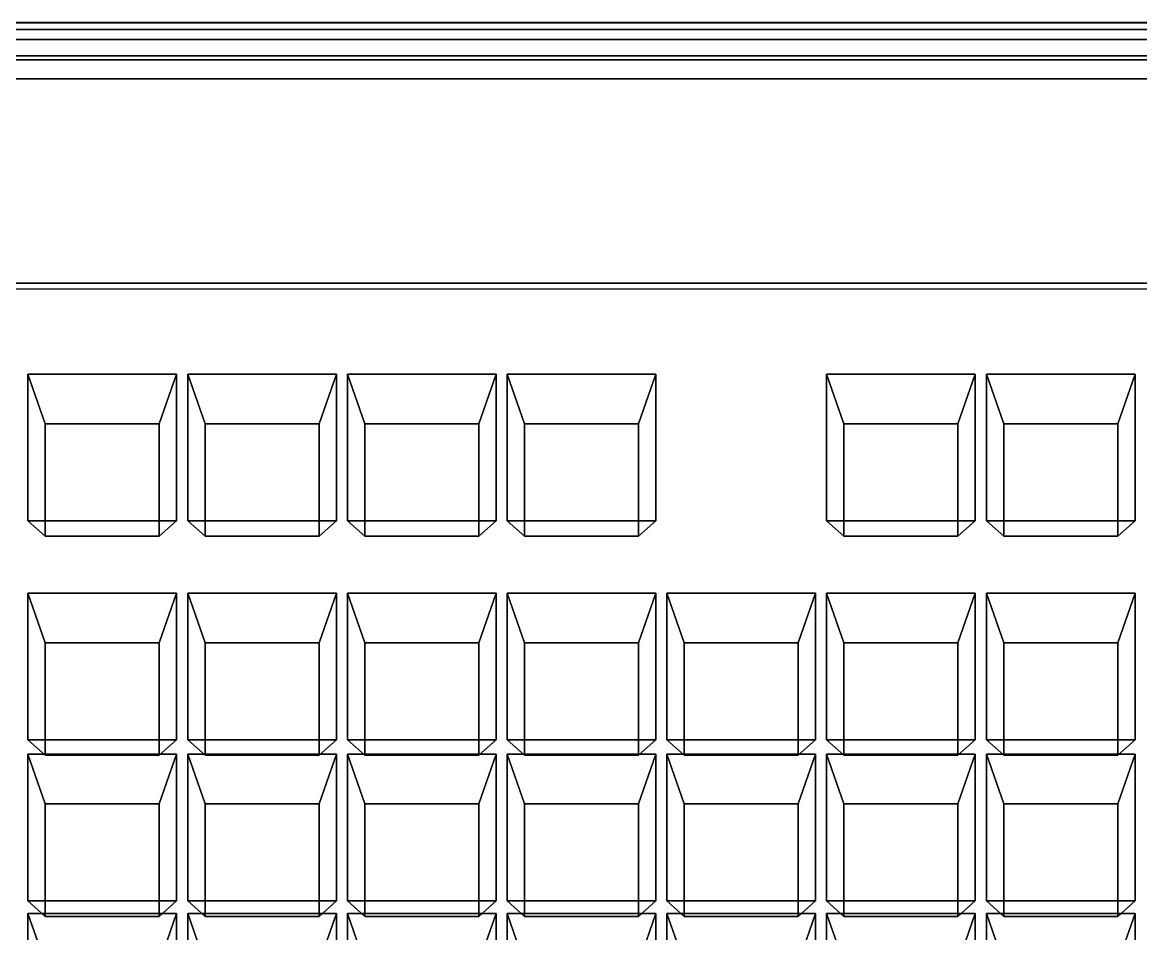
# Model space of a CAD drawing. Header units: millimetres. Extents: x 4513 to 24862, y 3359 to 11488.
# Drawn here: x 5564 to 5676.8, y 10961.8 to 11053.7 of the extents above; entities that cross this region are included whole.
import ezdxf

# ---------------------------------------------------------------- set-up
doc = ezdxf.new("R2010")
doc.units = ezdxf.units.MM

msp = doc.modelspace()

# ---------------------------------------------------------------- linework, layer by layer
for p, q in [((5931.56, 11053.57), (5481, 11053.57)), ((5932.4, 11051.9), (5481.84, 11051.9)), ((5481, 11026.79), (5931.56, 11026.79))]:
    msp.add_line(p, q)
for points, invisible_edges in [([(5931.9, 11052.93, 22.5), (5481.9, 11053.66, 16.95), (5481.9, 11052.93, 22.5)], 1), ([(5931.9, 11052.93, 22.5), (5931.9, 11053.66, 16.95), (5481.9, 11053.66, 16.95)], 12), ([(5931.9, 11053.66, 16.95), (5921.9, 11050.27, 16.95), (5481.9, 11053.66, 16.95)], 3), ([(5481.9, 11053.66, 16.95), (5921.9, 11050.27, 16.95), (5491.9, 11050.27, 16.95)], 13), ([(5931.9, 11051.94, 24.89), (5931.9, 11052.93, 22.5), (5481.9, 11051.94, 24.89)], 2), ([(5931.9, 11052.93, 22.5), (5481.9, 11052.93, 22.5), (5481.9, 11051.94, 24.89)], 12), ([(5481.9, 11049.88, 26.46), (5931.9, 11051.94, 24.89), (5481.9, 11051.94, 24.89)], 1), ([(5481.9, 11049.88, 26.46), (5931.9, 11049.88, 26.46), (5931.9, 11051.94, 24.89)], 12), ([(5931.9, 11049.88, 26.46), (5481.9, 11049.88, 26.46), (5481.9, 11047.97, 26.85)], 12), ([(5481.9, 11047.97, 26.85), (5931.9, 11047.97, 26.85), (5931.9, 11049.88, 26.46)], 12), ([(5921.9, 11050.27, 16.95), (5921.9, 11050.27, 1.85), (5491.9, 11050.27, 16.95)], 2), ([(5921.9, 11050.27, 1.85), (5491.9, 11050.27, 1.85), (5491.9, 11050.27, 16.95)], 12), ([(5491.9, 10902.82, 1.85), (5491.9, 11050.27, 1.85), (5921.9, 11050.27, 1.85)], 12), ([(5921.9, 11050.27, 1.85), (5921.9, 10902.82, 1.85), (5491.9, 10902.82, 1.85)], 12), ([(5931.9, 11027.35, 26.85), (5931.9, 11047.97, 26.85), (5481.9, 11027.35, 26.85)], 2), ([(5931.9, 11047.97, 26.85), (5481.9, 11047.97, 26.85), (5481.9, 11027.35, 26.85)], 12), ([(5931.9, 11027.35, 26.85), (5481.9, 11027.35, 26.85), (5481.9, 10907.22, 12.28)], 12), ([(5481.9, 10907.22, 12.28), (5931.9, 10907.22, 12.28), (5931.9, 11027.35, 26.85)], 12), ([(5564.53, 11018.19, 13.38), (5579.53, 11018.19, 13.38), (5564.53, 11003.4, 10.91)], 2), ([(5564.53, 11003.4, 10.91), (5579.53, 11018.19, 13.38), (5579.53, 11003.4, 10.91)], 1), ([(5564.53, 11018.19, 13.38), (5566.28, 11013.18, 32.82), (5579.53, 11018.19, 13.38)], 2), ([(5564.53, 11018.19, 13.38), (5564.53, 11003.4, 10.91), (5566.28, 11001.84, 30.93)], 12), ([(5566.28, 11001.84, 30.93), (5566.28, 11013.18, 32.82), (5564.53, 11018.19, 13.38)], 12), ([(5566.28, 11013.18, 32.82), (5577.78, 11013.18, 32.82), (5579.53, 11018.19, 13.38)], 12), ([(5579.53, 11018.19, 13.38), (5577.78, 11013.18, 32.82), (5579.53, 11003.4, 10.91)], 2), ([(5595.65, 11018.19, 13.38), (5595.65, 11003.4, 10.91), (5580.65, 11003.4, 10.91)], 12), ([(5595.65, 11018.19, 13.38), (5580.65, 11003.4, 10.91), (5580.65, 11018.19, 13.38)], 1), ([(5580.65, 11018.19, 13.38), (5580.65, 11003.4, 10.91), (5582.4, 11001.84, 30.93)], 12), ([(5582.4, 11001.84, 30.93), (5582.4, 11013.18, 32.82), (5580.65, 11018.19, 13.38)], 12), ([(5595.65, 11018.19, 13.38), (5580.65, 11018.19, 13.38), (5582.4, 11013.18, 32.82)], 12), ([(5582.4, 11013.18, 32.82), (5593.9, 11013.18, 32.82), (5595.65, 11018.19, 13.38)], 12), ([(5595.65, 11003.4, 10.91), (5595.65, 11018.19, 13.38), (5593.9, 11001.84, 30.93)], 2), ([(5595.65, 11018.19, 13.38), (5593.9, 11013.18, 32.82), (5593.9, 11001.84, 30.93)], 12), ([(5611.76, 11018.19, 13.38), (5611.76, 11003.4, 10.91), (5596.76, 11003.4, 10.91)], 12), ([(5611.76, 11018.19, 13.38), (5596.76, 11003.4, 10.91), (5596.76, 11018.19, 13.38)], 1), ([(5598.51, 11013.18, 32.82), (5596.76, 11018.19, 13.38), (5596.76, 11003.4, 10.91)], 12), ([(5596.76, 11018.19, 13.38), (5598.51, 11013.18, 32.82), (5611.76, 11018.19, 13.38)], 2), ([(5598.51, 11013.18, 32.82), (5610.01, 11013.18, 32.82), (5611.76, 11018.19, 13.38)], 12), ([(5611.76, 11003.4, 10.91), (5611.76, 11018.19, 13.38), (5610.01, 11001.84, 30.93)], 2), ([(5611.76, 11018.19, 13.38), (5610.01, 11013.18, 32.82), (5610.01, 11001.84, 30.93)], 12), ([(5627.88, 11018.19, 13.38), (5612.88, 11003.4, 10.91), (5612.88, 11018.19, 13.38)], 1), ([(5612.88, 11003.4, 10.91), (5627.88, 11018.19, 13.38), (5627.88, 11003.4, 10.91)], 1), ([(5612.88, 11018.19, 13.38), (5612.88, 11003.4, 10.91), (5614.63, 11001.84, 30.93)], 12), ([(5614.63, 11001.84, 30.93), (5614.63, 11013.18, 32.82), (5612.88, 11018.19, 13.38)], 12), ([(5612.88, 11018.19, 13.38), (5614.63, 11013.18, 32.82), (5626.13, 11013.18, 32.82)], 12), ([(5626.13, 11013.18, 32.82), (5627.88, 11018.19, 13.38), (5612.88, 11018.19, 13.38)], 12), ([(5627.88, 11018.19, 13.38), (5626.13, 11013.18, 32.82), (5627.88, 11003.4, 10.91)], 2), ([(5645.11, 11018.19, 13.38), (5660.11, 11018.19, 13.38), (5660.11, 11003.4, 10.91)], 12), ([(5645.11, 11018.19, 13.38), (5660.11, 11003.4, 10.91), (5645.11, 11003.4, 10.91)], 1), ([(5645.11, 11018.19, 13.38), (5645.11, 11003.4, 10.91), (5646.86, 11001.84, 30.93)], 12), ([(5646.86, 11001.84, 30.93), (5646.86, 11013.18, 32.82), (5645.11, 11018.19, 13.38)], 12), ([(5660.11, 11018.19, 13.38), (5645.11, 11018.19, 13.38), (5646.86, 11013.18, 32.82)], 12), ([(5660.11, 11018.19, 13.38), (5646.86, 11013.18, 32.82), (5658.36, 11013.18, 32.82)], 1), ([(5660.11, 11018.19, 13.38), (5658.36, 11013.18, 32.82), (5660.11, 11003.4, 10.91)], 2), ([(5661.23, 11018.19, 13.38), (5676.23, 11018.19, 13.38), (5661.23, 11003.4, 10.91)], 2), ([(5661.23, 11003.4, 10.91), (5676.23, 11018.19, 13.38), (5676.23, 11003.4, 10.91)], 1), ([(5661.23, 11018.19, 13.38), (5662.98, 11001.84, 30.93), (5662.98, 11013.18, 32.82)], 1), ([(5661.23, 11018.19, 13.38), (5661.23, 11003.4, 10.91), (5662.98, 11001.84, 30.93)], 12), ([(5661.23, 11018.19, 13.38), (5662.98, 11013.18, 32.82), (5674.48, 11013.18, 32.82)], 12), ([(5674.48, 11013.18, 32.82), (5676.23, 11018.19, 13.38), (5661.23, 11018.19, 13.38)], 12), ([(5676.23, 11003.4, 10.91), (5676.23, 11018.19, 13.38), (5674.48, 11013.18, 32.82)], 12), ([(5566.28, 11013.18, 32.82), (5566.28, 11001.84, 30.93), (5577.78, 11001.84, 30.93)], 12), ([(5577.78, 11001.84, 30.93), (5577.78, 11013.18, 32.82), (5566.28, 11013.18, 32.82)], 12), ([(5577.78, 11013.18, 32.82), (5577.78, 11001.84, 30.93), (5579.53, 11003.4, 10.91)], 12), ([(5593.9, 11013.18, 32.82), (5582.4, 11013.18, 32.82), (5593.9, 11001.84, 30.93)], 2), ([(5582.4, 11013.18, 32.82), (5582.4, 11001.84, 30.93), (5593.9, 11001.84, 30.93)], 12), ([(5596.76, 11003.4, 10.91), (5598.51, 11001.84, 30.93), (5598.51, 11013.18, 32.82)], 12), ([(5610.01, 11013.18, 32.82), (5598.51, 11013.18, 32.82), (5610.01, 11001.84, 30.93)], 2), ([(5598.51, 11013.18, 32.82), (5598.51, 11001.84, 30.93), (5610.01, 11001.84, 30.93)], 12), ([(5614.63, 11013.18, 32.82), (5626.13, 11001.84, 30.93), (5626.13, 11013.18, 32.82)], 1), ([(5614.63, 11013.18, 32.82), (5614.63, 11001.84, 30.93), (5626.13, 11001.84, 30.93)], 12), ([(5626.13, 11013.18, 32.82), (5626.13, 11001.84, 30.93), (5627.88, 11003.4, 10.91)], 12), ([(5658.36, 11013.18, 32.82), (5646.86, 11001.84, 30.93), (5658.36, 11001.84, 30.93)], 1), ([(5658.36, 11013.18, 32.82), (5646.86, 11013.18, 32.82), (5646.86, 11001.84, 30.93)], 12), ([(5658.36, 11013.18, 32.82), (5658.36, 11001.84, 30.93), (5660.11, 11003.4, 10.91)], 12), ([(5662.98, 11013.18, 32.82), (5674.48, 11001.84, 30.93), (5674.48, 11013.18, 32.82)], 1), ([(5662.98, 11013.18, 32.82), (5662.98, 11001.84, 30.93), (5674.48, 11001.84, 30.93)], 12), ([(5674.48, 11013.18, 32.82), (5674.48, 11001.84, 30.93), (5676.23, 11003.4, 10.91)], 12), ([(5564.53, 11003.4, 10.91), (5579.53, 11003.4, 10.91), (5566.28, 11001.84, 30.93)], 2), ([(5579.53, 11003.4, 10.91), (5577.78, 11001.84, 30.93), (5566.28, 11001.84, 30.93)], 12), ([(5582.4, 11001.84, 30.93), (5580.65, 11003.4, 10.91), (5595.65, 11003.4, 10.91)], 12), ([(5595.65, 11003.4, 10.91), (5593.9, 11001.84, 30.93), (5582.4, 11001.84, 30.93)], 12), ([(5611.76, 11003.4, 10.91), (5610.01, 11001.84, 30.93), (5596.76, 11003.4, 10.91)], 2), ([(5610.01, 11001.84, 30.93), (5598.51, 11001.84, 30.93), (5596.76, 11003.4, 10.91)], 12), ([(5614.63, 11001.84, 30.93), (5612.88, 11003.4, 10.91), (5627.88, 11003.4, 10.91)], 12), ([(5627.88, 11003.4, 10.91), (5626.13, 11001.84, 30.93), (5614.63, 11001.84, 30.93)], 12), ([(5645.11, 11003.4, 10.91), (5660.11, 11003.4, 10.91), (5658.36, 11001.84, 30.93)], 12), ([(5658.36, 11001.84, 30.93), (5646.86, 11001.84, 30.93), (5645.11, 11003.4, 10.91)], 12), ([(5661.23, 11003.4, 10.91), (5676.23, 11003.4, 10.91), (5674.48, 11001.84, 30.93)], 12), ([(5674.48, 11001.84, 30.93), (5662.98, 11001.84, 30.93), (5661.23, 11003.4, 10.91)], 12), ([(5579.53, 10996.1, 10.25), (5579.53, 10981.3, 7.79), (5564.53, 10981.3, 7.79)], 12), ([(5579.53, 10996.1, 10.25), (5564.53, 10981.3, 7.79), (5564.53, 10996.1, 10.25)], 1), ([(5579.53, 10996.1, 10.25), (5564.53, 10996.1, 10.25), (5566.28, 10991.09, 29.69)], 12), ([(5564.53, 10996.1, 10.25), (5566.28, 10979.74, 27.8), (5566.28, 10991.09, 29.69)], 1), ([(5564.53, 10996.1, 10.25), (5564.53, 10981.3, 7.79), (5566.28, 10979.74, 27.8)], 12), ([(5566.28, 10991.09, 29.69), (5577.78, 10991.09, 29.69), (5579.53, 10996.1, 10.25)], 12), ([(5579.53, 10981.3, 7.79), (5579.53, 10996.1, 10.25), (5577.78, 10991.09, 29.69)], 12), ([(5580.65, 10996.1, 10.25), (5595.65, 10981.3, 7.79), (5580.65, 10981.3, 7.79)], 1), ([(5595.65, 10981.3, 7.79), (5580.65, 10996.1, 10.25), (5595.65, 10996.1, 10.25)], 1), ([(5580.65, 10981.3, 7.79), (5582.4, 10991.09, 29.69), (5580.65, 10996.1, 10.25)], 1), ([(5580.65, 10996.1, 10.25), (5582.4, 10991.09, 29.69), (5593.9, 10991.09, 29.69)], 12), ([(5593.9, 10991.09, 29.69), (5595.65, 10996.1, 10.25), (5580.65, 10996.1, 10.25)], 12), ([(5595.65, 10981.3, 7.79), (5595.65, 10996.1, 10.25), (5593.9, 10991.09, 29.69)], 12), ([(5611.76, 10996.1, 10.25), (5596.76, 10981.3, 7.79), (5596.76, 10996.1, 10.25)], 1), ([(5596.76, 10981.3, 7.79), (5611.76, 10996.1, 10.25), (5611.76, 10981.3, 7.79)], 1), ([(5596.76, 10981.3, 7.79), (5598.51, 10991.09, 29.69), (5596.76, 10996.1, 10.25)], 1), ([(5611.76, 10996.1, 10.25), (5596.76, 10996.1, 10.25), (5598.51, 10991.09, 29.69)], 12), ([(5611.76, 10996.1, 10.25), (5598.51, 10991.09, 29.69), (5610.01, 10991.09, 29.69)], 1), ([(5611.76, 10996.1, 10.25), (5610.01, 10991.09, 29.69), (5610.01, 10979.74, 27.8)], 12), ([(5610.01, 10979.74, 27.8), (5611.76, 10981.3, 7.79), (5611.76, 10996.1, 10.25)], 12), ([(5612.88, 10996.1, 10.25), (5627.88, 10981.3, 7.79), (5612.88, 10981.3, 7.79)], 1), ([(5627.88, 10981.3, 7.79), (5612.88, 10996.1, 10.25), (5627.88, 10996.1, 10.25)], 1), ([(5612.88, 10996.1, 10.25), (5614.63, 10979.74, 27.8), (5614.63, 10991.09, 29.69)], 1), ([(5612.88, 10996.1, 10.25), (5612.88, 10981.3, 7.79), (5614.63, 10979.74, 27.8)], 12), ([(5627.88, 10996.1, 10.25), (5612.88, 10996.1, 10.25), (5626.13, 10991.09, 29.69)], 2), ([(5612.88, 10996.1, 10.25), (5614.63, 10991.09, 29.69), (5626.13, 10991.09, 29.69)], 12), ([(5627.88, 10981.3, 7.79), (5627.88, 10996.1, 10.25), (5626.13, 10991.09, 29.69)], 12), ([(5644, 10996.1, 10.25), (5629, 10981.3, 7.79), (5629, 10996.1, 10.25)], 1), ([(5629, 10981.3, 7.79), (5644, 10996.1, 10.25), (5644, 10981.3, 7.79)], 1), ([(5629, 10996.1, 10.25), (5630.75, 10979.74, 27.8), (5630.75, 10991.09, 29.69)], 1), ([(5629, 10996.1, 10.25), (5629, 10981.3, 7.79), (5630.75, 10979.74, 27.8)], 12), ([(5644, 10996.1, 10.25), (5629, 10996.1, 10.25), (5630.75, 10991.09, 29.69)], 12), ([(5630.75, 10991.09, 29.69), (5642.25, 10991.09, 29.69), (5644, 10996.1, 10.25)], 12), ([(5644, 10981.3, 7.79), (5644, 10996.1, 10.25), (5642.25, 10991.09, 29.69)], 12), ([(5660.11, 10996.1, 10.25), (5660.11, 10981.3, 7.79), (5645.11, 10996.1, 10.25)], 2), ([(5645.11, 10996.1, 10.25), (5660.11, 10981.3, 7.79), (5645.11, 10981.3, 7.79)], 1), ([(5645.11, 10996.1, 10.25), (5645.11, 10981.3, 7.79), (5646.86, 10979.74, 27.8)], 12), ([(5646.86, 10979.74, 27.8), (5646.86, 10991.09, 29.69), (5645.11, 10996.1, 10.25)], 12), ([(5645.11, 10996.1, 10.25), (5646.86, 10991.09, 29.69), (5660.11, 10996.1, 10.25)], 2), ([(5646.86, 10991.09, 29.69), (5658.36, 10991.09, 29.69), (5660.11, 10996.1, 10.25)], 12), ([(5660.11, 10996.1, 10.25), (5658.36, 10991.09, 29.69), (5660.11, 10981.3, 7.79)], 2), ([(5676.23, 10996.1, 10.25), (5676.23, 10981.3, 7.79), (5661.23, 10996.1, 10.25)], 2), ([(5661.23, 10996.1, 10.25), (5676.23, 10981.3, 7.79), (5661.23, 10981.3, 7.79)], 1), ([(5661.23, 10996.1, 10.25), (5662.98, 10979.74, 27.8), (5662.98, 10991.09, 29.69)], 1), ([(5661.23, 10996.1, 10.25), (5661.23, 10981.3, 7.79), (5662.98, 10979.74, 27.8)], 12), ([(5661.23, 10996.1, 10.25), (5662.98, 10991.09, 29.69), (5674.48, 10991.09, 29.69)], 12), ([(5674.48, 10991.09, 29.69), (5676.23, 10996.1, 10.25), (5661.23, 10996.1, 10.25)], 12), ([(5676.23, 10981.3, 7.79), (5676.23, 10996.1, 10.25), (5674.48, 10991.09, 29.69)], 12), ([(5566.28, 10991.09, 29.69), (5566.28, 10979.74, 27.8), (5577.78, 10991.09, 29.69)], 2), ([(5566.28, 10979.74, 27.8), (5577.78, 10979.74, 27.8), (5577.78, 10991.09, 29.69)], 12), ([(5577.78, 10991.09, 29.69), (5577.78, 10979.74, 27.8), (5579.53, 10981.3, 7.79)], 12), ([(5580.65, 10981.3, 7.79), (5582.4, 10979.74, 27.8), (5582.4, 10991.09, 29.69)], 12), ([(5593.9, 10991.09, 29.69), (5582.4, 10979.74, 27.8), (5593.9, 10979.74, 27.8)], 1), ([(5593.9, 10991.09, 29.69), (5582.4, 10991.09, 29.69), (5582.4, 10979.74, 27.8)], 12), ([(5593.9, 10991.09, 29.69), (5593.9, 10979.74, 27.8), (5595.65, 10981.3, 7.79)], 12), ([(5596.76, 10981.3, 7.79), (5598.51, 10979.74, 27.8), (5598.51, 10991.09, 29.69)], 12), ([(5598.51, 10979.74, 27.8), (5610.01, 10979.74, 27.8), (5610.01, 10991.09, 29.69)], 12), ([(5610.01, 10991.09, 29.69), (5598.51, 10991.09, 29.69), (5598.51, 10979.74, 27.8)], 12), ([(5626.13, 10991.09, 29.69), (5614.63, 10991.09, 29.69), (5626.13, 10979.74, 27.8)], 2), ([(5614.63, 10991.09, 29.69), (5614.63, 10979.74, 27.8), (5626.13, 10979.74, 27.8)], 12), ([(5626.13, 10991.09, 29.69), (5626.13, 10979.74, 27.8), (5627.88, 10981.3, 7.79)], 12), ([(5642.25, 10991.09, 29.69), (5630.75, 10991.09, 29.69), (5630.75, 10979.74, 27.8)], 12), ([(5630.75, 10979.74, 27.8), (5642.25, 10979.74, 27.8), (5642.25, 10991.09, 29.69)], 12), ([(5642.25, 10991.09, 29.69), (5642.25, 10979.74, 27.8), (5644, 10981.3, 7.79)], 12), ([(5646.86, 10991.09, 29.69), (5658.36, 10979.74, 27.8), (5658.36, 10991.09, 29.69)], 1), ([(5646.86, 10991.09, 29.69), (5646.86, 10979.74, 27.8), (5658.36, 10979.74, 27.8)], 12), ([(5658.36, 10991.09, 29.69), (5658.36, 10979.74, 27.8), (5660.11, 10981.3, 7.79)], 12), ([(5674.48, 10991.09, 29.69), (5662.98, 10979.74, 27.8), (5674.48, 10979.74, 27.8)], 1), ([(5674.48, 10991.09, 29.69), (5662.98, 10991.09, 29.69), (5662.98, 10979.74, 27.8)], 12), ([(5674.48, 10991.09, 29.69), (5674.48, 10979.74, 27.8), (5676.23, 10981.3, 7.79)], 12), ([(5564.53, 10981.3, 7.79), (5579.53, 10981.3, 7.79), (5566.28, 10979.74, 27.8)], 2), ([(5579.53, 10981.3, 7.79), (5577.78, 10979.74, 27.8), (5566.28, 10979.74, 27.8)], 12), ([(5580.65, 10981.3, 7.79), (5595.65, 10981.3, 7.79), (5582.4, 10979.74, 27.8)], 2), ([(5595.65, 10981.3, 7.79), (5593.9, 10979.74, 27.8), (5582.4, 10979.74, 27.8)], 12), ([(5610.01, 10979.74, 27.8), (5598.51, 10979.74, 27.8), (5596.76, 10981.3, 7.79)], 12), ([(5596.76, 10981.3, 7.79), (5611.76, 10981.3, 7.79), (5610.01, 10979.74, 27.8)], 12), ([(5612.88, 10981.3, 7.79), (5626.13, 10979.74, 27.8), (5614.63, 10979.74, 27.8)], 1), ([(5612.88, 10981.3, 7.79), (5627.88, 10981.3, 7.79), (5626.13, 10979.74, 27.8)], 12), ([(5629, 10981.3, 7.79), (5642.25, 10979.74, 27.8), (5630.75, 10979.74, 27.8)], 1), ([(5629, 10981.3, 7.79), (5644, 10981.3, 7.79), (5642.25, 10979.74, 27.8)], 12), ([(5660.11, 10981.3, 7.79), (5658.36, 10979.74, 27.8), (5645.11, 10981.3, 7.79)], 2), ([(5658.36, 10979.74, 27.8), (5646.86, 10979.74, 27.8), (5645.11, 10981.3, 7.79)], 12), ([(5661.23, 10981.3, 7.79), (5676.23, 10981.3, 7.79), (5674.48, 10979.74, 27.8)], 12), ([(5674.48, 10979.74, 27.8), (5662.98, 10979.74, 27.8), (5661.23, 10981.3, 7.79)], 12), ([(5579.53, 10979.84, 7.96), (5579.53, 10965.05, 5.5), (5564.53, 10965.05, 5.5)], 12), ([(5579.53, 10979.84, 7.96), (5564.53, 10965.05, 5.5), (5564.53, 10979.84, 7.96)], 1), ([(5579.53, 10979.84, 7.96), (5564.53, 10979.84, 7.96), (5566.28, 10974.83, 27.4)], 12), ([(5564.53, 10979.84, 7.96), (5566.28, 10963.49, 25.51), (5566.28, 10974.83, 27.4)], 1), ([(5564.53, 10979.84, 7.96), (5564.53, 10965.05, 5.5), (5566.28, 10963.49, 25.51)], 12), ([(5566.28, 10974.83, 27.4), (5577.78, 10974.83, 27.4), (5579.53, 10979.84, 7.96)], 12), ([(5579.53, 10979.84, 7.96), (5577.78, 10974.83, 27.4), (5577.78, 10963.49, 25.51)], 12), ([(5577.78, 10963.49, 25.51), (5579.53, 10965.05, 5.5), (5579.53, 10979.84, 7.96)], 12), ([(5595.65, 10979.84, 7.96), (5580.65, 10965.05, 5.5), (5580.65, 10979.84, 7.96)], 1), ([(5580.65, 10965.05, 5.5), (5595.65, 10979.84, 7.96), (5595.65, 10965.05, 5.5)], 1), ([(5582.4, 10974.83, 27.4), (5580.65, 10979.84, 7.96), (5580.65, 10965.05, 5.5)], 12), ([(5595.65, 10979.84, 7.96), (5580.65, 10979.84, 7.96), (5582.4, 10974.83, 27.4)], 12), ([(5582.4, 10974.83, 27.4), (5593.9, 10974.83, 27.4), (5595.65, 10979.84, 7.96)], 12), ([(5595.65, 10979.84, 7.96), (5593.9, 10974.83, 27.4), (5595.65, 10965.05, 5.5)], 2), ([(5611.76, 10979.84, 7.96), (5611.76, 10965.05, 5.5), (5596.76, 10979.84, 7.96)], 2), ([(5596.76, 10979.84, 7.96), (5611.76, 10965.05, 5.5), (5596.76, 10965.05, 5.5)], 1), ([(5596.76, 10965.05, 5.5), (5598.51, 10974.83, 27.4), (5596.76, 10979.84, 7.96)], 1), ([(5611.76, 10979.84, 7.96), (5596.76, 10979.84, 7.96), (5610.01, 10974.83, 27.4)], 2), ([(5596.76, 10979.84, 7.96), (5598.51, 10974.83, 27.4), (5610.01, 10974.83, 27.4)], 12), ([(5611.76, 10979.84, 7.96), (5610.01, 10974.83, 27.4), (5610.01, 10963.49, 25.51)], 12), ([(5610.01, 10963.49, 25.51), (5611.76, 10965.05, 5.5), (5611.76, 10979.84, 7.96)], 12), ([(5627.88, 10979.84, 7.96), (5627.88, 10965.05, 5.5), (5612.88, 10965.05, 5.5)], 12), ([(5627.88, 10979.84, 7.96), (5612.88, 10965.05, 5.5), (5612.88, 10979.84, 7.96)], 1), ([(5612.88, 10979.84, 7.96), (5612.88, 10965.05, 5.5), (5614.63, 10963.49, 25.51)], 12), ([(5614.63, 10963.49, 25.51), (5614.63, 10974.83, 27.4), (5612.88, 10979.84, 7.96)], 12), ([(5612.88, 10979.84, 7.96), (5614.63, 10974.83, 27.4), (5626.13, 10974.83, 27.4)], 12), ([(5626.13, 10974.83, 27.4), (5627.88, 10979.84, 7.96), (5612.88, 10979.84, 7.96)], 12), ([(5627.88, 10965.05, 5.5), (5627.88, 10979.84, 7.96), (5626.13, 10963.49, 25.51)], 2), ([(5627.88, 10979.84, 7.96), (5626.13, 10974.83, 27.4), (5626.13, 10963.49, 25.51)], 12), ([(5629, 10979.84, 7.96), (5644, 10965.05, 5.5), (5629, 10965.05, 5.5)], 1), ([(5644, 10965.05, 5.5), (5629, 10979.84, 7.96), (5644, 10979.84, 7.96)], 1), ([(5629, 10979.84, 7.96), (5630.75, 10963.49, 25.51), (5630.75, 10974.83, 27.4)], 1), ([(5629, 10979.84, 7.96), (5629, 10965.05, 5.5), (5630.75, 10963.49, 25.51)], 12), ([(5644, 10979.84, 7.96), (5629, 10979.84, 7.96), (5642.25, 10974.83, 27.4)], 2), ([(5629, 10979.84, 7.96), (5630.75, 10974.83, 27.4), (5642.25, 10974.83, 27.4)], 12), ([(5644, 10965.05, 5.5), (5644, 10979.84, 7.96), (5642.25, 10974.83, 27.4)], 12), ([(5660.11, 10979.84, 7.96), (5645.11, 10965.05, 5.5), (5645.11, 10979.84, 7.96)], 1), ([(5645.11, 10965.05, 5.5), (5660.11, 10979.84, 7.96), (5660.11, 10965.05, 5.5)], 1), ([(5645.11, 10979.84, 7.96), (5645.11, 10965.05, 5.5), (5646.86, 10963.49, 25.51)], 12), ([(5646.86, 10963.49, 25.51), (5646.86, 10974.83, 27.4), (5645.11, 10979.84, 7.96)], 12), ([(5660.11, 10979.84, 7.96), (5645.11, 10979.84, 7.96), (5646.86, 10974.83, 27.4)], 12), ([(5646.86, 10974.83, 27.4), (5658.36, 10974.83, 27.4), (5660.11, 10979.84, 7.96)], 12), ([(5660.11, 10979.84, 7.96), (5658.36, 10974.83, 27.4), (5660.11, 10965.05, 5.5)], 2), ([(5676.23, 10979.84, 7.96), (5676.23, 10965.05, 5.5), (5661.23, 10979.84, 7.96)], 2), ([(5661.23, 10979.84, 7.96), (5676.23, 10965.05, 5.5), (5661.23, 10965.05, 5.5)], 1), ([(5661.23, 10979.84, 7.96), (5662.98, 10963.49, 25.51), (5662.98, 10974.83, 27.4)], 1), ([(5661.23, 10979.84, 7.96), (5661.23, 10965.05, 5.5), (5662.98, 10963.49, 25.51)], 12), ([(5676.23, 10979.84, 7.96), (5661.23, 10979.84, 7.96), (5662.98, 10974.83, 27.4)], 12), ([(5662.98, 10974.83, 27.4), (5674.48, 10974.83, 27.4), (5676.23, 10979.84, 7.96)], 12), ([(5676.23, 10965.05, 5.5), (5676.23, 10979.84, 7.96), (5674.48, 10974.83, 27.4)], 12), ([(5577.78, 10974.83, 27.4), (5566.28, 10963.49, 25.51), (5577.78, 10963.49, 25.51)], 1), ([(5577.78, 10974.83, 27.4), (5566.28, 10974.83, 27.4), (5566.28, 10963.49, 25.51)], 12), ([(5580.65, 10965.05, 5.5), (5582.4, 10963.49, 25.51), (5582.4, 10974.83, 27.4)], 12), ([(5593.9, 10974.83, 27.4), (5582.4, 10974.83, 27.4), (5593.9, 10963.49, 25.51)], 2), ([(5582.4, 10974.83, 27.4), (5582.4, 10963.49, 25.51), (5593.9, 10963.49, 25.51)], 12), ([(5593.9, 10974.83, 27.4), (5593.9, 10963.49, 25.51), (5595.65, 10965.05, 5.5)], 12), ([(5596.76, 10965.05, 5.5), (5598.51, 10963.49, 25.51), (5598.51, 10974.83, 27.4)], 12), ([(5610.01, 10974.83, 27.4), (5598.51, 10974.83, 27.4), (5610.01, 10963.49, 25.51)], 2), ([(5598.51, 10974.83, 27.4), (5598.51, 10963.49, 25.51), (5610.01, 10963.49, 25.51)], 12), ([(5626.13, 10974.83, 27.4), (5614.63, 10974.83, 27.4), (5626.13, 10963.49, 25.51)], 2), ([(5614.63, 10974.83, 27.4), (5614.63, 10963.49, 25.51), (5626.13, 10963.49, 25.51)], 12), ([(5642.25, 10974.83, 27.4), (5630.75, 10974.83, 27.4), (5642.25, 10963.49, 25.51)], 2), ([(5630.75, 10974.83, 27.4), (5630.75, 10963.49, 25.51), (5642.25, 10963.49, 25.51)], 12), ([(5642.25, 10974.83, 27.4), (5642.25, 10963.49, 25.51), (5644, 10965.05, 5.5)], 12), ([(5646.86, 10963.49, 25.51), (5658.36, 10963.49, 25.51), (5658.36, 10974.83, 27.4)], 12), ([(5658.36, 10974.83, 27.4), (5646.86, 10974.83, 27.4), (5646.86, 10963.49, 25.51)], 12), ([(5658.36, 10974.83, 27.4), (5658.36, 10963.49, 25.51), (5660.11, 10965.05, 5.5)], 12), ([(5674.48, 10974.83, 27.4), (5662.98, 10974.83, 27.4), (5662.98, 10963.49, 25.51)], 12), ([(5662.98, 10963.49, 25.51), (5674.48, 10963.49, 25.51), (5674.48, 10974.83, 27.4)], 12), ([(5674.48, 10974.83, 27.4), (5674.48, 10963.49, 25.51), (5676.23, 10965.05, 5.5)], 12), ([(5579.53, 10965.05, 5.5), (5566.28, 10963.49, 25.51), (5564.53, 10965.05, 5.5)], 1), ([(5579.53, 10965.05, 5.5), (5577.78, 10963.49, 25.51), (5566.28, 10963.49, 25.51)], 12), ([(5580.65, 10965.05, 5.5), (5595.65, 10965.05, 5.5), (5582.4, 10963.49, 25.51)], 2), ([(5595.65, 10965.05, 5.5), (5593.9, 10963.49, 25.51), (5582.4, 10963.49, 25.51)], 12), ([(5596.76, 10965.05, 5.5), (5611.76, 10965.05, 5.5), (5610.01, 10963.49, 25.51)], 12), ([(5610.01, 10963.49, 25.51), (5598.51, 10963.49, 25.51), (5596.76, 10965.05, 5.5)], 12), ([(5627.88, 10965.05, 5.5), (5626.13, 10963.49, 25.51), (5612.88, 10965.05, 5.5)], 2), ([(5626.13, 10963.49, 25.51), (5614.63, 10963.49, 25.51), (5612.88, 10965.05, 5.5)], 12), ([(5629, 10965.05, 5.5), (5644, 10965.05, 5.5), (5630.75, 10963.49, 25.51)], 2), ([(5644, 10965.05, 5.5), (5642.25, 10963.49, 25.51), (5630.75, 10963.49, 25.51)], 12), ([(5645.11, 10965.05, 5.5), (5660.11, 10965.05, 5.5), (5658.36, 10963.49, 25.51)], 12), ([(5658.36, 10963.49, 25.51), (5646.86, 10963.49, 25.51), (5645.11, 10965.05, 5.5)], 12), ([(5674.48, 10963.49, 25.51), (5662.98, 10963.49, 25.51), (5661.23, 10965.05, 5.5)], 12), ([(5661.23, 10965.05, 5.5), (5676.23, 10965.05, 5.5), (5674.48, 10963.49, 25.51)], 12), ([(5564.53, 10963.8, 5.67), (5579.53, 10949, 3.21), (5564.53, 10949, 3.21)], 1), ([(5579.53, 10949, 3.21), (5564.53, 10963.8, 5.67), (5579.53, 10963.8, 5.67)], 1), ([(5564.53, 10963.8, 5.67), (5564.53, 10949, 3.21), (5566.28, 10947.44, 23.22)], 12), ([(5579.53, 10963.8, 5.67), (5564.53, 10963.8, 5.67), (5577.78, 10958.78, 25.11)], 2), ([(5564.53, 10963.8, 5.67), (5566.28, 10958.78, 25.11), (5577.78, 10958.78, 25.11)], 12), ([(5566.28, 10947.44, 23.22), (5566.28, 10958.78, 25.11), (5564.53, 10963.8, 5.67)], 12), ([(5579.53, 10949, 3.21), (5579.53, 10963.8, 5.67), (5577.78, 10947.44, 23.22)], 2), ([(5579.53, 10963.8, 5.67), (5577.78, 10958.78, 25.11), (5577.78, 10947.44, 23.22)], 12), ([(5595.65, 10963.8, 5.67), (5595.65, 10949, 3.21), (5580.65, 10949, 3.21)], 12), ([(5595.65, 10963.8, 5.67), (5580.65, 10949, 3.21), (5580.65, 10963.8, 5.67)], 1), ([(5580.65, 10949, 3.21), (5582.4, 10958.78, 25.11), (5580.65, 10963.8, 5.67)], 1), ([(5580.65, 10963.8, 5.67), (5582.4, 10958.78, 25.11), (5593.9, 10958.78, 25.11)], 12), ([(5593.9, 10958.78, 25.11), (5595.65, 10963.8, 5.67), (5580.65, 10963.8, 5.67)], 12), ([(5595.65, 10949, 3.21), (5595.65, 10963.8, 5.67), (5593.9, 10958.78, 25.11)], 12), ([(5596.76, 10963.8, 5.67), (5596.76, 10949, 3.21), (5598.51, 10947.44, 23.22)], 12), ([(5596.76, 10963.8, 5.67), (5611.76, 10949, 3.21), (5596.76, 10949, 3.21)], 1), ([(5611.76, 10949, 3.21), (5596.76, 10963.8, 5.67), (5611.76, 10963.8, 5.67)], 1), ([(5598.51, 10947.44, 23.22), (5598.51, 10958.78, 25.11), (5596.76, 10963.8, 5.67)], 12), ([(5611.76, 10963.8, 5.67), (5596.76, 10963.8, 5.67), (5610.01, 10958.78, 25.11)], 2), ([(5596.76, 10963.8, 5.67), (5598.51, 10958.78, 25.11), (5610.01, 10958.78, 25.11)], 12), ([(5611.76, 10963.8, 5.67), (5610.01, 10958.78, 25.11), (5611.76, 10949, 3.21)], 2), ([(5612.88, 10963.8, 5.67), (5627.88, 10949, 3.21), (5612.88, 10949, 3.21)], 1), ([(5627.88, 10949, 3.21), (5612.88, 10963.8, 5.67), (5627.88, 10963.8, 5.67)], 1), ([(5612.88, 10949, 3.21), (5614.63, 10958.78, 25.11), (5612.88, 10963.8, 5.67)], 1), ([(5627.88, 10963.8, 5.67), (5612.88, 10963.8, 5.67), (5614.63, 10958.78, 25.11)], 12), ([(5627.88, 10963.8, 5.67), (5614.63, 10958.78, 25.11), (5626.13, 10958.78, 25.11)], 1), ([(5627.88, 10949, 3.21), (5627.88, 10963.8, 5.67), (5626.13, 10958.78, 25.11)], 12), ([(5629, 10963.8, 5.67), (5629, 10949, 3.21), (5630.75, 10947.44, 23.22)], 12), ([(5644, 10963.8, 5.67), (5644, 10949, 3.21), (5629, 10963.8, 5.67)], 2), ([(5629, 10963.8, 5.67), (5644, 10949, 3.21), (5629, 10949, 3.21)], 1), ([(5630.75, 10947.44, 23.22), (5630.75, 10958.78, 25.11), (5629, 10963.8, 5.67)], 12), ([(5644, 10963.8, 5.67), (5629, 10963.8, 5.67), (5630.75, 10958.78, 25.11)], 12), ([(5630.75, 10958.78, 25.11), (5642.25, 10958.78, 25.11), (5644, 10963.8, 5.67)], 12), ([(5644, 10963.8, 5.67), (5642.25, 10958.78, 25.11), (5644, 10949, 3.21)], 2), ([(5645.11, 10963.8, 5.67), (5660.11, 10949, 3.21), (5645.11, 10949, 3.21)], 1), ([(5660.11, 10949, 3.21), (5645.11, 10963.8, 5.67), (5660.11, 10963.8, 5.67)], 1), ([(5645.11, 10949, 3.21), (5646.86, 10958.78, 25.11), (5645.11, 10963.8, 5.67)], 1), ([(5645.11, 10963.8, 5.67), (5646.86, 10958.78, 25.11), (5660.11, 10963.8, 5.67)], 2), ([(5646.86, 10958.78, 25.11), (5658.36, 10958.78, 25.11), (5660.11, 10963.8, 5.67)], 12), ([(5658.36, 10947.44, 23.22), (5660.11, 10949, 3.21), (5660.11, 10963.8, 5.67)], 12), ([(5660.11, 10963.8, 5.67), (5658.36, 10958.78, 25.11), (5658.36, 10947.44, 23.22)], 12), ([(5676.23, 10963.8, 5.67), (5661.23, 10949, 3.21), (5661.23, 10963.8, 5.67)], 1), ([(5661.23, 10949, 3.21), (5676.23, 10963.8, 5.67), (5676.23, 10949, 3.21)], 1), ([(5662.98, 10958.78, 25.11), (5661.23, 10963.8, 5.67), (5661.23, 10949, 3.21)], 12), ([(5676.23, 10963.8, 5.67), (5661.23, 10963.8, 5.67), (5674.48, 10958.78, 25.11)], 2), ([(5661.23, 10963.8, 5.67), (5662.98, 10958.78, 25.11), (5674.48, 10958.78, 25.11)], 12), ([(5676.23, 10949, 3.21), (5676.23, 10963.8, 5.67), (5674.48, 10947.44, 23.22)], 2), ([(5676.23, 10963.8, 5.67), (5674.48, 10958.78, 25.11), (5674.48, 10947.44, 23.22)], 12)]:
    msp.add_3dface(points, dxfattribs=dict(invisible_edges=invisible_edges))

doc.saveas('drawing.dxf')
